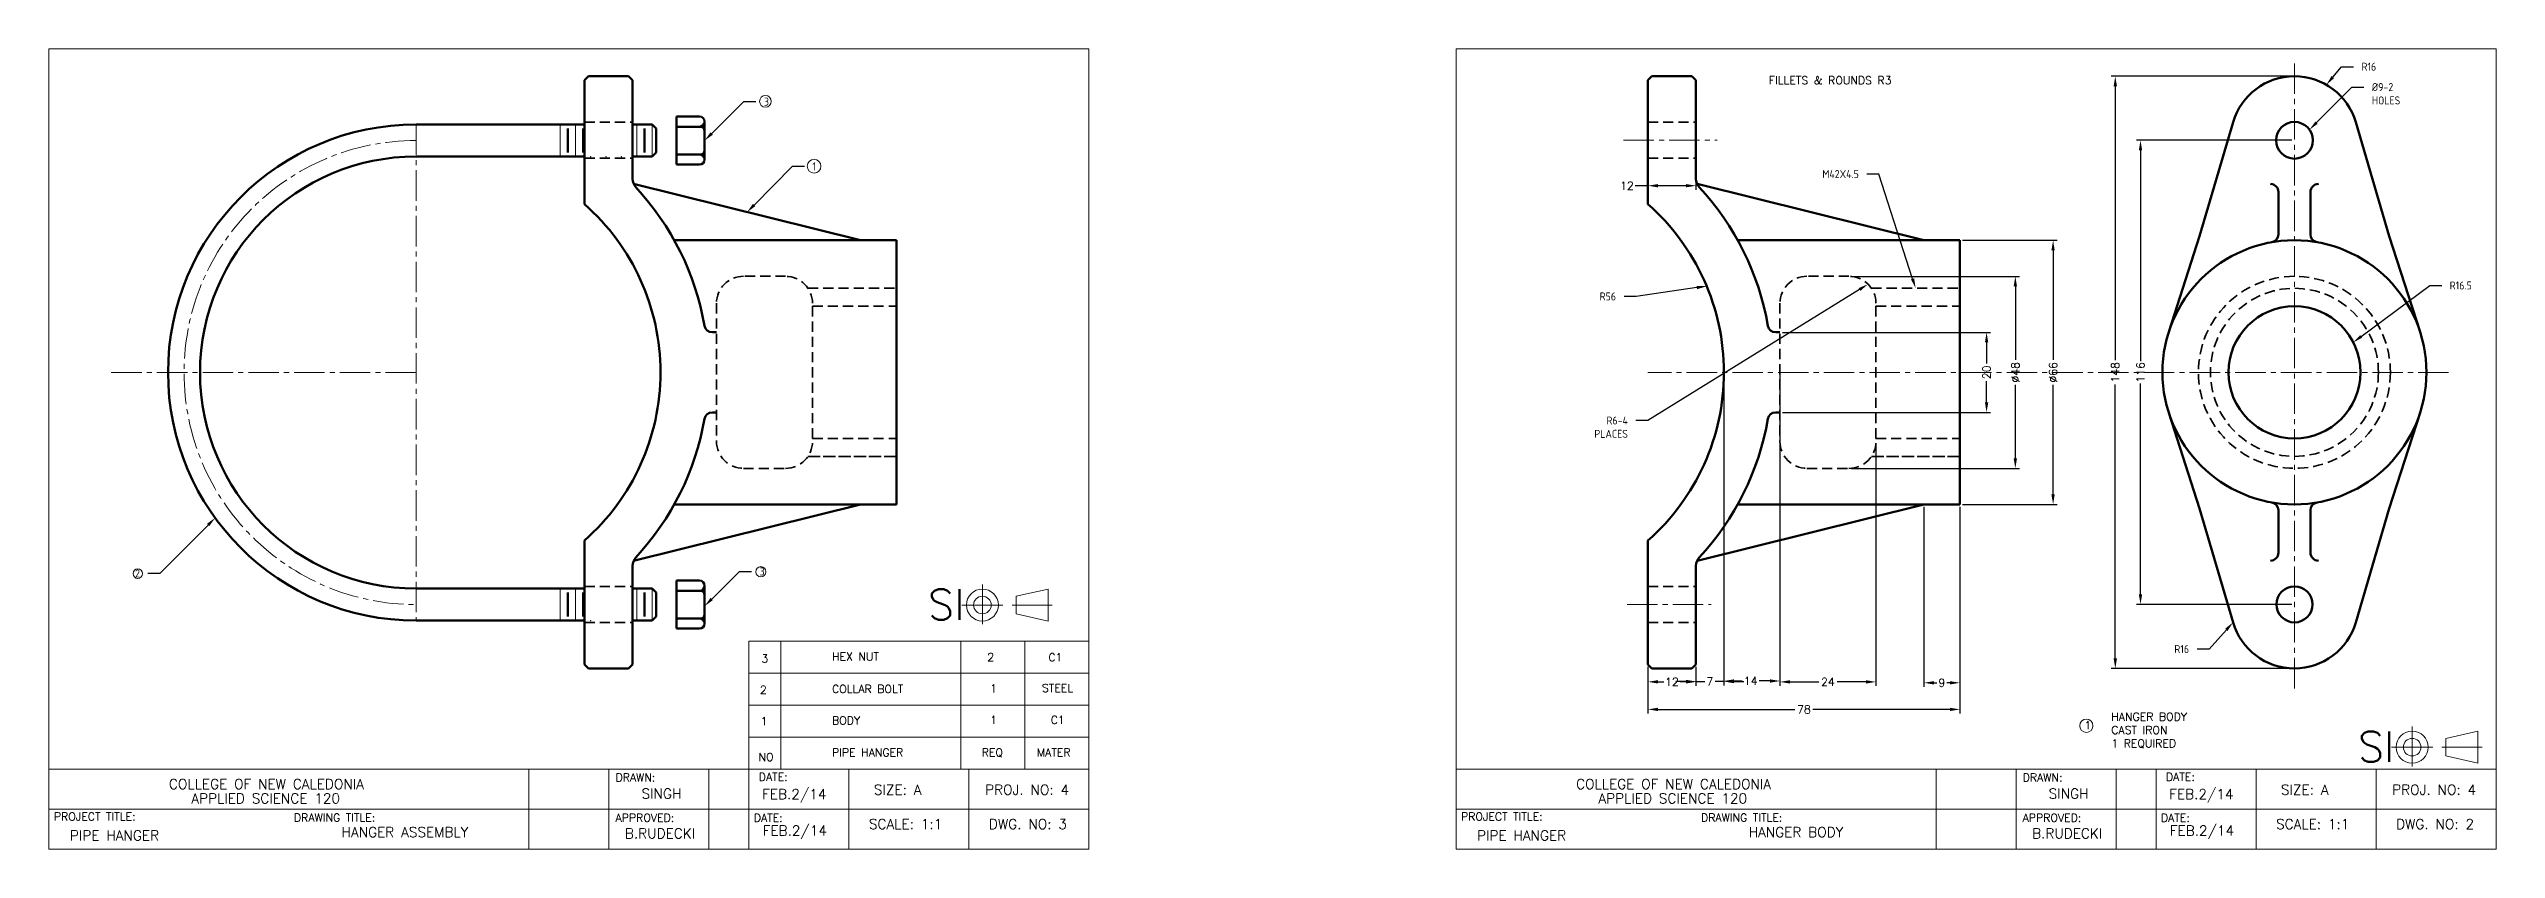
# Model space of a CAD drawing. Extents: x -335 to 630, y 0 to 200.
# Drawn here: x 18 to 630, y 0 to 200 of the extents above; entities that cross this region are included whole.
import ezdxf
from ezdxf import colors
from ezdxf.entities.mleader import LeaderData, LeaderLine
from ezdxf.math import Vec2, Vec3

# ---------------------------------------------------------------- set-up
doc = ezdxf.new("R2010")
doc.units = 0
doc.header["$LTSCALE"] = 0.4
doc.linetypes.add('CENTER2', pattern=[28.575, 19.05, -3.175, 3.175, -3.175])
doc.linetypes.add('HIDDEN', pattern=[9.525, 6.35, -3.175])
doc.layers.get('DEFPOINTS').update_dxf_attribs({"linetype": 'CONTINUOUS'})
for name, color, linetype, lineweight in [('CENTER', 5, 'CENTER2', 20), ('DIMENSIONS', 110, 'CONTINUOUS', 20), ('HIDDEN', 1, 'HIDDEN', 35), ('TEXT', 7, 'CONTINUOUS', 20), ('VISIBLE', 7, 'CONTINUOUS', 60)]:
    doc.layers.add(name, color=color, linetype=linetype, lineweight=lineweight)
doc.styles.get("Standard").update_dxf_attribs({"font": 'ISOCP'})
doc.styles.add('TSTYLE1', font='simplex.shx', dxfattribs={"height": 2})
doc.styles.add('TSTYLE2', font='simplex.shx', dxfattribs={"height": 2.5})
doc.dimstyles.new('DSTYLE1', dxfattribs={"dimtxt": 2, "dimasz": 2.5, "dimexe": 1, "dimexo": 0.625, "dimtad": 0, "dimtoh": 1, "dimdec": 4, "dimzin": 9, "dimdsep": 46, "dimtxsty": 'TSTYLE1', "dimcen": 2.5, "dimadec": 4, "dimazin": 2, "dimtfac": 1, "dimtdec": 4, "dimtmove": 0, "dimatfit": 3, "dimfxl": 1, "dimtolj": 1, "dimtzin": 0, "dimarcsym": 0})

# ---------------------------------------------------------------- blocks, each defined once
blk = doc.blocks.new('*D2')
at = {"layer": 'DEFPOINTS', "color": 0, "transparency": 16777216}
for p in [(417.97, 46.16), (429.97, 46.16), (429.97, 41.8)]:
    blk.add_point(p, dxfattribs=at)
at = {"layer": 'DIMENSIONS', "color": 0, "lineweight": -2, "transparency": 16777216}
for p, q in [((417.97, 45.54), (417.97, 40.8)), ((429.97, 45.54), (429.97, 40.8)), ((420.47, 41.8), (421.91, 41.8)), ((427.47, 41.8), (426.02, 41.8))]:
    blk.add_line(p, q, dxfattribs=at)
at = {"layer": 'DIMENSIONS', "color": 0, "transparency": 16777216}
for points in [[(420.47, 42.22), (420.47, 41.38), (417.97, 41.8)], [(427.47, 42.22), (427.47, 41.38), (429.97, 41.8)]]:
    blk.add_solid(points, dxfattribs=at)
at = {"layer": 'DIMENSIONS', "color": 0, "transparency": 16777216, "insert": (423.97, 41.8), "char_height": 2, "attachment_point": 5, "style": 'TSTYLE1'}
blk.add_mtext('\\A1;12', dxfattribs=at)
blk = doc.blocks.new('*D3')
at = {"layer": 'DEFPOINTS', "color": 0, "transparency": 16777216}
for p in [(436.97, 119.16), (429.97, 46.16), (429.97, 41.88)]:
    blk.add_point(p, dxfattribs=at)
at = {"layer": 'DIMENSIONS', "color": 0, "lineweight": -2, "transparency": 16777216}
for p, q in [((436.97, 118.54), (436.97, 40.88)), ((429.97, 45.54), (429.97, 40.88)), ((427.47, 41.88), (424.97, 41.88)), ((429.97, 41.88), (432.17, 41.88)), ((436.97, 41.88), (434.76, 41.88)), ((439.47, 41.88), (441.97, 41.88))]:
    blk.add_line(p, q, dxfattribs=at)
at = {"layer": 'DIMENSIONS', "color": 0, "transparency": 16777216}
for points in [[(427.47, 42.3), (427.47, 41.46), (429.97, 41.88)], [(439.47, 42.3), (439.47, 41.46), (436.97, 41.88)]]:
    blk.add_solid(points, dxfattribs=at)
at = {"layer": 'DIMENSIONS', "color": 0, "transparency": 16777216, "insert": (433.47, 41.88), "char_height": 2, "attachment_point": 5, "style": 'TSTYLE1'}
blk.add_mtext('\\A1;7', dxfattribs=at)
blk = doc.blocks.new('*D4')
at = {"layer": 'DEFPOINTS', "color": 0, "transparency": 16777216}
for p in [(436.97, 119.16), (450.97, 119.16), (450.97, 42.01)]:
    blk.add_point(p, dxfattribs=at)
at = {"layer": 'DIMENSIONS', "color": 0, "lineweight": -2, "transparency": 16777216}
for p, q in [((436.97, 118.54), (436.97, 41.01)), ((450.97, 118.54), (450.97, 41.01)), ((439.47, 42.01), (441.56, 42.01)), ((448.47, 42.01), (445.76, 42.01))]:
    blk.add_line(p, q, dxfattribs=at)
at = {"layer": 'DIMENSIONS', "color": 0, "transparency": 16777216}
for points in [[(439.47, 42.42), (439.47, 41.59), (436.97, 42.01)], [(448.47, 42.42), (448.47, 41.59), (450.97, 42.01)]]:
    blk.add_solid(points, dxfattribs=at)
at = {"layer": 'DIMENSIONS', "color": 0, "transparency": 16777216, "insert": (443.66, 42.01), "char_height": 2, "attachment_point": 5, "style": 'TSTYLE1'}
blk.add_mtext('\\A1;14', dxfattribs=at)
blk = doc.blocks.new('*D5')
at = {"layer": 'DEFPOINTS', "color": 0, "transparency": 16777216}
for p in [(450.97, 101.9), (474.97, 101.9), (474.97, 41.78)]:
    blk.add_point(p, dxfattribs=at)
at = {"layer": 'DIMENSIONS', "color": 0, "lineweight": -2, "transparency": 16777216}
for p, q in [((450.97, 101.27), (450.97, 40.78)), ((474.97, 101.27), (474.97, 40.78)), ((453.47, 41.78), (460.67, 41.78)), ((472.47, 41.78), (465.26, 41.78))]:
    blk.add_line(p, q, dxfattribs=at)
at = {"layer": 'DIMENSIONS', "color": 0, "transparency": 16777216}
for points in [[(453.47, 42.2), (453.47, 41.37), (450.97, 41.78)], [(472.47, 42.2), (472.47, 41.37), (474.97, 41.78)]]:
    blk.add_solid(points, dxfattribs=at)
at = {"layer": 'DIMENSIONS', "color": 0, "transparency": 16777216, "insert": (462.97, 41.78), "char_height": 2, "attachment_point": 5, "style": 'TSTYLE1'}
blk.add_mtext('\\A1;24', dxfattribs=at)
blk = doc.blocks.new('*D6')
at = {"layer": 'DEFPOINTS', "color": 0, "transparency": 16777216}
for p in [(486.97, 86.16), (495.97, 86.16), (495.97, 41.56)]:
    blk.add_point(p, dxfattribs=at)
at = {"layer": 'DIMENSIONS', "color": 0, "lineweight": -2, "transparency": 16777216}
for p, q in [((486.97, 85.54), (486.97, 40.56)), ((495.97, 85.54), (495.97, 40.56)), ((489.47, 41.56), (490.22, 41.56)), ((493.47, 41.56), (492.71, 41.56))]:
    blk.add_line(p, q, dxfattribs=at)
at = {"layer": 'DIMENSIONS', "color": 0, "transparency": 16777216}
for points in [[(489.47, 41.97), (489.47, 41.14), (486.97, 41.56)], [(493.47, 41.97), (493.47, 41.14), (495.97, 41.56)]]:
    blk.add_solid(points, dxfattribs=at)
at = {"layer": 'DIMENSIONS', "color": 0, "transparency": 16777216, "insert": (491.47, 41.56), "char_height": 2, "attachment_point": 5, "style": 'TSTYLE1'}
blk.add_mtext('\\A1;9', dxfattribs=at)
blk = doc.blocks.new('*D7')
at = {"layer": 'DEFPOINTS', "color": 0, "transparency": 16777216}
for p in [(450.97, 129.16), (450.97, 109.16), (502.63, 109.16)]:
    blk.add_point(p, dxfattribs=at)
at = {"layer": 'DIMENSIONS', "color": 0, "lineweight": -2, "transparency": 16777216}
for p, q in [((451.59, 129.16), (503.63, 129.16)), ((502.63, 126.66), (502.63, 121.41)), ((502.63, 111.66), (502.63, 116.92)), ((451.59, 109.16), (503.63, 109.16))]:
    blk.add_line(p, q, dxfattribs=at)
at = {"layer": 'DIMENSIONS', "color": 0, "transparency": 16777216}
for points in [[(502.22, 126.66), (503.05, 126.66), (502.63, 129.16)], [(502.22, 111.66), (503.05, 111.66), (502.63, 109.16)]]:
    blk.add_solid(points, dxfattribs=at)
at = {"layer": 'DIMENSIONS', "color": 0, "transparency": 16777216, "insert": (502.63, 119.16), "char_height": 2, "attachment_point": 5, "rotation": 90, "style": 'TSTYLE1'}
blk.add_mtext('\\A1;20', dxfattribs=at)
blk = doc.blocks.new('*D8')
at = {"layer": 'DEFPOINTS', "color": 0, "transparency": 16777216}
for p in [(468.23, 143.16), (468.23, 95.16), (509.82, 95.16)]:
    blk.add_point(p, dxfattribs=at)
at = {"layer": 'DIMENSIONS', "color": 0, "lineweight": -2, "transparency": 16777216}
for p, q in [((468.86, 143.16), (510.82, 143.16)), ((509.82, 140.66), (509.82, 122.31)), ((509.82, 97.66), (509.82, 116.02)), ((468.86, 95.16), (510.82, 95.16))]:
    blk.add_line(p, q, dxfattribs=at)
at = {"layer": 'DIMENSIONS', "color": 0, "transparency": 16777216}
for points in [[(509.41, 140.66), (510.24, 140.66), (509.82, 143.16)], [(509.41, 97.66), (510.24, 97.66), (509.82, 95.16)]]:
    blk.add_solid(points, dxfattribs=at)
at = {"layer": 'DIMENSIONS', "color": 0, "transparency": 16777216, "insert": (509.82, 119.16), "char_height": 2, "attachment_point": 5, "rotation": 90, "style": 'TSTYLE1'}
blk.add_mtext('\\A1;%%C48', dxfattribs=at)
blk = doc.blocks.new('*D9')
at = {"layer": 'DEFPOINTS', "color": 0, "transparency": 16777216}
for p in [(495.97, 152.16), (495.97, 86.16), (519.26, 86.16)]:
    blk.add_point(p, dxfattribs=at)
at = {"layer": 'DIMENSIONS', "color": 0, "lineweight": -2, "transparency": 16777216}
for p, q in [((496.59, 152.16), (520.26, 152.16)), ((519.26, 149.66), (519.26, 122.27)), ((519.26, 88.66), (519.26, 116.06)), ((496.59, 86.16), (520.26, 86.16))]:
    blk.add_line(p, q, dxfattribs=at)
at = {"layer": 'DIMENSIONS', "color": 0, "transparency": 16777216}
for points in [[(518.84, 149.66), (519.67, 149.66), (519.26, 152.16)], [(518.84, 88.66), (519.67, 88.66), (519.26, 86.16)]]:
    blk.add_solid(points, dxfattribs=at)
at = {"layer": 'DIMENSIONS', "color": 0, "transparency": 16777216, "insert": (519.26, 119.16), "char_height": 2, "attachment_point": 5, "rotation": 90, "style": 'TSTYLE1'}
blk.add_mtext('\\A1;%%C66', dxfattribs=at)
blk = doc.blocks.new('*D10')
at = {"layer": 'DEFPOINTS', "color": 0, "transparency": 16777216}
for p in [(579.6, 193.16), (534.81, 45.16), (579.6, 45.16)]:
    blk.add_point(p, dxfattribs=at)
at = {"layer": 'DIMENSIONS', "color": 0, "lineweight": -2, "transparency": 16777216}
for p, q in [((578.97, 193.16), (533.81, 193.16)), ((534.81, 190.66), (534.81, 122.17)), ((534.81, 47.66), (534.81, 116.16)), ((578.97, 45.16), (533.81, 45.16))]:
    blk.add_line(p, q, dxfattribs=at)
at = {"layer": 'DIMENSIONS', "color": 0, "transparency": 16777216}
for points in [[(534.39, 190.66), (535.23, 190.66), (534.81, 193.16)], [(534.39, 47.66), (535.23, 47.66), (534.81, 45.16)]]:
    blk.add_solid(points, dxfattribs=at)
at = {"layer": 'DIMENSIONS', "color": 0, "transparency": 16777216, "insert": (534.81, 119.16), "char_height": 2, "attachment_point": 5, "rotation": 90, "style": 'TSTYLE1'}
blk.add_mtext('\\A1;148', dxfattribs=at)
blk = doc.blocks.new('*D11')
at = {"layer": 'DEFPOINTS', "color": 0, "transparency": 16777216}
for p in [(541.11, 177.16), (579.6, 177.16), (579.6, 61.16)]:
    blk.add_point(p, dxfattribs=at)
at = {"layer": 'DIMENSIONS', "color": 0, "lineweight": -2, "transparency": 16777216}
for p, q in [((578.97, 177.16), (540.11, 177.16)), ((541.11, 174.66), (541.11, 121.93)), ((541.11, 63.66), (541.11, 116.4)), ((578.97, 61.16), (540.11, 61.16))]:
    blk.add_line(p, q, dxfattribs=at)
at = {"layer": 'DIMENSIONS', "color": 0, "transparency": 16777216}
for points in [[(540.69, 174.66), (541.53, 174.66), (541.11, 177.16)], [(540.69, 63.66), (541.53, 63.66), (541.11, 61.16)]]:
    blk.add_solid(points, dxfattribs=at)
at = {"layer": 'DIMENSIONS', "color": 0, "transparency": 16777216, "insert": (541.11, 119.16), "char_height": 2, "attachment_point": 5, "rotation": 90, "style": 'TSTYLE1'}
blk.add_mtext('\\A1;116', dxfattribs=at)
blk = doc.blocks.new('*D12')
at = {"layer": 'DEFPOINTS', "color": 0, "transparency": 16777216}
for p in [(417.97, 169.18), (429.97, 169.18), (429.97, 165.81)]:
    blk.add_point(p, dxfattribs=at)
at = {"layer": 'DIMENSIONS', "color": 0, "lineweight": -2, "transparency": 16777216}
for p, q in [((417.97, 165.81), (414.77, 165.81)), ((417.97, 168.56), (417.97, 164.81)), ((427.47, 165.81), (420.47, 165.81)), ((429.97, 168.56), (429.97, 164.81))]:
    blk.add_line(p, q, dxfattribs=at)
at = {"layer": 'DIMENSIONS', "color": 0, "transparency": 16777216}
for points in [[(420.47, 166.23), (420.47, 165.4), (417.97, 165.81)], [(427.47, 166.23), (427.47, 165.4), (429.97, 165.81)]]:
    blk.add_solid(points, dxfattribs=at)
at = {"layer": 'DIMENSIONS', "color": 0, "transparency": 16777216, "insert": (412.72, 165.81), "char_height": 2, "attachment_point": 5, "style": 'TSTYLE1'}
blk.add_mtext('\\A1;12', dxfattribs=at)
blk = doc.blocks.new('*D18')
at = {"layer": 'DEFPOINTS', "color": 0, "transparency": 16777216}
for p in [(495.97, 86.16), (417.97, 45.54), (495.97, 34.91)]:
    blk.add_point(p, dxfattribs=at)
at = {"layer": 'DIMENSIONS', "color": 0, "lineweight": -2, "transparency": 16777216}
for p, q in [((495.97, 85.54), (495.97, 33.91)), ((417.97, 44.91), (417.97, 33.91)), ((420.47, 34.91), (454.72, 34.91)), ((493.47, 34.91), (459.21, 34.91))]:
    blk.add_line(p, q, dxfattribs=at)
at = {"layer": 'DIMENSIONS', "color": 0, "transparency": 16777216}
for points in [[(420.47, 35.32), (420.47, 34.49), (417.97, 34.91)], [(493.47, 35.32), (493.47, 34.49), (495.97, 34.91)]]:
    blk.add_solid(points, dxfattribs=at)
at = {"layer": 'DIMENSIONS', "color": 0, "transparency": 16777216, "insert": (456.97, 34.91), "char_height": 2, "attachment_point": 5, "style": 'TSTYLE1'}
blk.add_mtext('\\A1;78', dxfattribs=at)

msp = doc.modelspace()

# ---------------------------------------------------------------- linework, layer by layer
at = {"layer": 'CENTER'}
for p, q in [((579.5955, 196.38097), (579.5955, 40)), ((110.00145, 181.11238), (110.00145, 57.11238)), ((411.84802, 177.16408), (435.26089, 177.16408)), ((110.00145, 119.11238), (33.36233, 119.11238)), ((618.14389, 119.16408), (417.96539, 119.16408)), ((412.76009, 61.16408), (433.79319, 61.11247))]:
    msp.add_line(p, q, dxfattribs=at)
msp.add_arc((110.00145, 119.11238), 58, 90, 270, dxfattribs=at)
at = {"layer": 'DIMENSIONS'}
for centre, radius in [((197.34457, 186.89697), 1.4659), ((209.49789, 170.67151), 1.72772), ((40.4417, 68.84703), 1.19107), ((196.19968, 69.32285), 1.27273)]:
    msp.add_circle(centre, radius, dxfattribs=at)
at = {"layer": 'HIDDEN'}
for p, q in [((152.1162, 181.66408), (164.1162, 181.66408)), ((417.96539, 181.66408), (429.96539, 181.66408)), ((152.1162, 172.66408), (164.1162, 172.66408)), ((417.96539, 172.66408), (429.96539, 172.66408)), ((202.38219, 143.16408), (191.85021, 143.16408)), ((468.23138, 143.16408), (457.69939, 143.16408)), ((185.1162, 136.43007), (185.1162, 101.89808)), ((207.98612, 140.16408), (230.1162, 140.16408)), ((209.1162, 135.66408), (209.1162, 101.89808)), ((209.1162, 135.66408), (230.1162, 135.66408)), ((450.96539, 136.43007), (450.96539, 101.89808)), ((473.83531, 140.16408), (495.96539, 140.16408)), ((474.96539, 135.66408), (474.96539, 101.89808)), ((474.96539, 135.66408), (495.96539, 135.66408)), ((207.98612, 98.16408), (230.1162, 98.16408)), ((209.1162, 102.66408), (230.1162, 102.66408)), ((230.1162, 98.16408), (209.1162, 98.16408)), ((473.83531, 98.16408), (495.96539, 98.16408)), ((474.96539, 102.66408), (495.96539, 102.66408)), ((495.96539, 98.16408), (474.96539, 98.16408)), ((191.85021, 95.16408), (202.38219, 95.16408)), ((457.69939, 95.16408), (468.23138, 95.16408)), ((152.1162, 65.66408), (164.1162, 65.66408)), ((417.96539, 65.66408), (429.96539, 65.66408)), ((152.1162, 56.66408), (164.1162, 56.66408)), ((417.96539, 56.66408), (429.96539, 56.66408))]:
    msp.add_line(p, q, dxfattribs=at)
for radius in [24, 21]:
    msp.add_circle((579.5955, 119.16408), radius, dxfattribs=at)
for centre, start, end in [((191.85021, 136.43007), 90, 180), ((202.38219, 136.43007), 0, 90), ((457.69939, 136.43007), 90, 180), ((468.23138, 136.43007), 0, 90), ((191.85021, 101.89808), 180, 270), ((202.38219, 101.89808), 270, 0), ((457.69939, 101.89808), 180, 270), ((468.23138, 101.89808), 270, 0)]:
    msp.add_arc(centre, 6.73401, start, end, dxfattribs=at)
at = {"layer": 'TEXT'}
for p, q in [((18.2257, 200), (278.2257, 200)), ((18.2257, 0), (18.2257, 200)), ((278.2257, 0), (278.2257, 200)), ((370, 200), (630, 200)), ((370, 0), (370, 200)), ((630, 0), (630, 200)), ((146.00145, 181.11238), (146.00145, 173.11238)), ((149.83478, 173.11238), (149.83478, 181.11238)), ((165.16811, 173.11238), (165.16811, 181.11238)), ((169.00145, 173.11238), (169.00145, 181.11238)), ((146.00145, 65.11238), (146.00145, 57.11238)), ((149.83478, 57.11238), (149.83478, 65.11238)), ((165.16811, 57.11238), (165.16811, 65.11238)), ((169.00145, 65.11238), (169.00145, 57.11238)), ((251.58438, 66.13007), (251.58438, 56.18007)), ((259.99648, 63.19589), (267.99648, 64.99589)), ((259.99648, 60.99589), (259.99648, 63.19589)), ((267.99648, 60.99589), (267.99648, 64.99589)), ((246.44723, 60.99589), (256.72154, 60.99589)), ((259.99648, 60.99589), (259.03326, 60.99589)), ((259.99648, 60.99589), (259.99648, 58.79589)), ((259.99648, 60.99589), (267.99648, 60.99589)), ((259.99648, 58.79589), (267.99648, 56.99589)), ((267.99648, 60.99589), (267.99648, 56.99589)), ((267.99648, 60.99589), (269.05071, 60.99589)), ((193.2257, 44), (193.2257, 52)), ((193.2257, 52), (278.2257, 52)), ((193.2257, 52), (201.2257, 52)), ((201.2257, 52), (201.2257, 20)), ((262.2257, 52), (246.2257, 52)), ((246.2257, 52), (246.2257, 20)), ((278.2257, 52), (262.2257, 52)), ((262.2257, 52), (262.2257, 20)), ((193.2257, 36), (193.2257, 44)), ((193.2257, 44), (278.2257, 44)), ((193.2257, 28), (193.2257, 36)), ((193.2257, 36), (278.2257, 36)), ((609.02267, 30.60587), (609.02267, 20.65587)), ((193.2257, 20), (193.2257, 28)), ((193.2257, 28), (278.2257, 28)), ((603.88551, 25.47168), (614.15982, 25.47168)), ((617.43476, 25.47168), (616.47154, 25.47168)), ((617.43476, 27.67168), (625.43476, 29.47168)), ((617.43476, 25.47168), (617.43476, 27.67168)), ((617.43476, 25.47168), (617.43476, 23.27168)), ((617.43476, 25.47168), (625.43476, 25.47168)), ((625.43476, 25.47168), (625.43476, 29.47168)), ((625.43476, 25.47168), (625.43476, 21.47168)), ((625.43476, 25.47168), (626.489, 25.47168)), ((138.2257, 20), (18.2257, 20)), ((138.2257, 20), (158.2257, 20)), ((138.2257, 0), (138.2257, 20)), ((158.2257, 20), (158.2257, 0)), ((158.2257, 20), (278.2257, 20)), ((183.2257, 0), (183.2257, 20)), ((193.2257, 20), (193.2257, 0)), ((218.2257, 20), (218.2257, 0)), ((248.2257, 20), (248.2257, 0)), ((490, 20), (370, 20)), ((490, 20), (510, 20)), ((490, 0), (490, 20)), ((510, 20), (510, 0)), ((510, 20), (630, 20)), ((535, 0), (535, 20)), ((545, 20), (545, 0)), ((570, 20), (570, 0)), ((600, 20), (600, 0)), ((617.43476, 23.27168), (625.43476, 21.47168)), ((138.2257, 10), (18.2257, 10)), ((138.2257, 10), (158.2257, 10)), ((278.2257, 10), (158.2257, 10)), ((490, 10), (370, 10)), ((490, 10), (510, 10)), ((630, 10), (510, 10)), ((278.2257, 0), (18.2257, 0)), ((138.2257, 0), (18.2257, 0)), ((630, 0), (370, 0)), ((490, 0), (370, 0))]:
    msp.add_line(p, q, dxfattribs=at)
for centre, radius in [((251.58438, 60.99589), 4), ((251.58438, 60.99589), 2.2), ((527.56995, 30.82729), 1.65351), ((609.02267, 25.47168), 4), ((609.02267, 25.47168), 2.2)]:
    msp.add_circle(centre, radius, dxfattribs=at)
for p in [(149.83478, 173.11238), (153.66811, 173.11238), (157.50145, 173.11238), (161.33478, 173.11238), (165.16811, 173.11238), (149.83478, 57.11238), (153.66811, 57.11238), (165.16811, 57.11238)]:
    msp.add_point(p, dxfattribs=at)
at = {"layer": 'VISIBLE'}
for p, q in [((153.1162, 193.16408), (152.1162, 192.16408)), ((152.1162, 192.16408), (152.1162, 177.16408)), ((152.1162, 192.16408), (152.1162, 177.16408)), ((152.1162, 192.16408), (152.1162, 177.16408)), ((152.1162, 192.16408), (152.1162, 177.16408)), ((153.1162, 193.16408), (163.1162, 193.16408)), ((153.1162, 193.16408), (163.1162, 193.16408)), ((163.1162, 193.16408), (164.1162, 192.16408)), ((164.1162, 192.16408), (164.1162, 172.66408)), ((164.1162, 192.16408), (164.1162, 177.16408)), ((418.96539, 193.16408), (417.96539, 192.16408)), ((417.96539, 192.16408), (417.96539, 177.16408)), ((417.96539, 192.16408), (417.96539, 177.16408)), ((417.96539, 192.16408), (417.96539, 177.16408)), ((417.96539, 192.16408), (417.96539, 177.16408)), ((418.96539, 193.16408), (428.96539, 193.16408)), ((418.96539, 193.16408), (428.96539, 193.16408)), ((428.96539, 193.16408), (429.96539, 192.16408)), ((429.96539, 192.16408), (429.96539, 172.66408)), ((429.96539, 192.16408), (429.96539, 177.16408)), ((146.00145, 181.11238), (110.00145, 181.11238)), ((152.1162, 181.11238), (146.00145, 181.11238)), ((147.97221, 180.11238), (147.97221, 174.11238)), ((151.75145, 180.11238), (151.75145, 174.11238)), ((152.1162, 177.16408), (152.1162, 181.66408)), ((169.00145, 181.11238), (164.1162, 181.11238)), ((167.08478, 180.11238), (167.08478, 174.11238)), ((169.00145, 181.11238), (170.00145, 180.11238)), ((170.00145, 174.11238), (170.00145, 180.11238)), ((175.13759, 183.11238), (180.14029, 183.10562)), ((175.13759, 183.11238), (175.13759, 171.11238)), ((182.14389, 180.56701), (175.13759, 180.56701)), ((180.14029, 183.10562), (180.86828, 183.10562)), ((182.13758, 172.36904), (182.13758, 181.83631)), ((182.13758, 181.10562), (182.13758, 173.10292)), ((182.13758, 181.10562), (182.13758, 172.36904)), ((417.96539, 177.16408), (417.96539, 181.66408)), ((555.88894, 153.21916), (564.24364, 181.67191)), ((603.30206, 153.21916), (594.94735, 181.67191)), ((146.00145, 173.11238), (110.00145, 173.11238)), ((146.00145, 173.11238), (152.1162, 173.11238)), ((152.1162, 177.16408), (152.1162, 172.66408)), ((152.1162, 161.19978), (152.1162, 177.16408)), ((164.1162, 177.16408), (164.1162, 167.50661)), ((164.1162, 173.11238), (169.00145, 173.11238)), ((170.00145, 174.11238), (169.00145, 173.11238)), ((182.13758, 173.63517), (175.13759, 173.63517)), ((417.96539, 177.16408), (417.96539, 172.66408)), ((417.96539, 161.19978), (417.96539, 177.16408)), ((429.96539, 177.16408), (429.96539, 167.50661)), ((221.1162, 152.16408), (164.39504, 166.24356)), ((180.13758, 171.10292), (175.13758, 171.10292)), ((180.13758, 171.10292), (180.87146, 171.10292)), ((486.96539, 152.16408), (430.24422, 166.24356)), ((575.5955, 164.24356), (575.5955, 153.64596)), ((583.5955, 164.24356), (583.5955, 153.64596)), ((555.88894, 153.21916), (548.18237, 129.27425)), ((603.30206, 153.21916), (611.00862, 129.27425)), ((230.1162, 152.16408), (174.57206, 152.16408)), ((230.1162, 152.16408), (221.1162, 152.16408)), ((230.1162, 152.16408), (221.1162, 152.16408)), ((230.1162, 86.16408), (230.1162, 152.16408)), ((495.96539, 152.16408), (440.42125, 152.16408)), ((495.96539, 152.16408), (486.96539, 152.16408)), ((495.96539, 152.16408), (486.96539, 152.16408)), ((495.96539, 86.16408), (495.96539, 152.16408)), ((184.07996, 129.16408), (185.1162, 129.16408)), ((449.92914, 129.16408), (450.96539, 129.16408)), ((184.07996, 109.16408), (185.1162, 109.16408)), ((449.92914, 109.16408), (450.96539, 109.16408)), ((555.88894, 85.10899), (548.18237, 109.05391)), ((603.30206, 85.10899), (611.00862, 109.05391)), ((221.1162, 86.16408), (164.39504, 72.08459)), ((230.1162, 86.16408), (174.57206, 86.16408)), ((230.1162, 86.16408), (221.1162, 86.16408)), ((230.1162, 86.16408), (221.1162, 86.16408)), ((486.96539, 86.16408), (430.24422, 72.08459)), ((495.96539, 86.16408), (440.42125, 86.16408)), ((495.96539, 86.16408), (486.96539, 86.16408)), ((495.96539, 86.16408), (486.96539, 86.16408)), ((555.88894, 85.10899), (564.24364, 56.65624)), ((575.5955, 74.08459), (575.5955, 84.6822)), ((583.5955, 74.08459), (583.5955, 84.6822)), ((603.30206, 85.10899), (594.94735, 56.65624)), ((152.1162, 77.12838), (152.1162, 61.16408)), ((417.96539, 77.12838), (417.96539, 61.16408)), ((164.1162, 70.82155), (164.1162, 61.16408)), ((429.96539, 70.82155), (429.96539, 61.16408)), ((146.00145, 65.11238), (110.00145, 65.11238)), ((152.1162, 65.11238), (146.00145, 65.11238)), ((147.97221, 64.11238), (147.97221, 58.11238)), ((151.75145, 64.11238), (151.75145, 58.11238)), ((169.00145, 65.11238), (164.1162, 65.11238)), ((167.08478, 64.11238), (167.08478, 58.11238)), ((169.00145, 65.11238), (170.00145, 64.11238)), ((170.00145, 58.11238), (170.00145, 64.11238)), ((175.13759, 67.11238), (180.14029, 67.10562)), ((175.13759, 67.11238), (175.13759, 55.11238)), ((182.14389, 64.56701), (175.13759, 64.56701)), ((180.14029, 67.10562), (180.86828, 67.10562)), ((182.13758, 56.36904), (182.13758, 65.83631)), ((182.13758, 65.10562), (182.13758, 57.10292)), ((182.13758, 65.10562), (182.13758, 56.36904)), ((146.00145, 57.11238), (110.00145, 57.11238)), ((146.00145, 57.11238), (152.1162, 57.11238)), ((152.1162, 47.16408), (152.1162, 61.16408)), ((164.1162, 47.16408), (164.1162, 61.16408)), ((164.1162, 57.11238), (169.00145, 57.11238)), ((170.00145, 58.11238), (169.00145, 57.11238)), ((180.13758, 55.10292), (175.13758, 55.10292)), ((182.13758, 57.63517), (175.13759, 57.63517)), ((180.13758, 55.10292), (180.87146, 55.10292)), ((417.96539, 47.16408), (417.96539, 61.16408)), ((429.96539, 61.16408), (429.96539, 46.16408)), ((152.1162, 54.16408), (152.1162, 46.16408)), ((164.1162, 54.16408), (164.1162, 46.16408)), ((153.1162, 45.16408), (152.1162, 46.16408)), ((153.1162, 45.16408), (154.1162, 45.16408)), ((154.1162, 45.16408), (162.1162, 45.16408)), ((158.1162, 45.16408), (163.1162, 45.16408)), ((163.1162, 45.16408), (164.1162, 46.16408)), ((417.96539, 46.16408), (417.96539, 47.16408)), ((417.96539, 46.16408), (418.96539, 45.16408)), ((418.96539, 45.16408), (428.96539, 45.16408)), ((419.96539, 45.16408), (427.96539, 45.16408)), ((429.96539, 46.16408), (428.96539, 45.16408))]:
    msp.add_line(p, q, dxfattribs=at)
for centre, radius in [((579.5955, 177.16408), 4.6), ((579.5955, 119.16408), 33), ((579.5955, 119.16408), 16.5), ((579.5955, 61.16408), 4.5)]:
    msp.add_circle(centre, radius, dxfattribs=at)
for centre, radius, start, end in [((579.5955, 177.16408), 16, 16.36405814, 163.63594186), ((110.00145, 119.11238), 62, 90, 270), ((180.86828, 181.83631), 1.2693, 270, 90), ((181.13758, 179.56701), 1, 0, 90), ((110.00145, 119.11238), 54, 90, 270), ((180.87146, 172.36904), 1.26612, 270, 90), ((181.13758, 174.63517), 1, 270, 0), ((167.1162, 167.50661), 3, 180, 222.91250041), ((115.1162, 119.16408), 68, 9.87088961, 42.91250041), ((432.96539, 167.50661), 3, 180, 222.91250041), ((380.96539, 119.16408), 68, 9.87088961, 42.91250041), ((573.5955, 164.24356), 2, 0, 90), ((585.5955, 164.24356), 2, 90, 180), ((115.1162, 119.16408), 56, 311.35437105, 48.64562895), ((380.96539, 119.16408), 56, 311.35437105, 48.64562895), ((573.5955, 153.64596), 2, 279.87088961, 0), ((585.5955, 153.64596), 2, 180, 260.12911039), ((184.07996, 131.16408), 2, 189.87088961, 270), ((449.92914, 131.16408), 2, 189.87088961, 270), ((115.1162, 119.16408), 68, 317.08749959, 350.12911039), ((184.07996, 107.16408), 2, 90, 170.12911039), ((380.96539, 119.16408), 68, 317.08749959, 350.12911039), ((449.92914, 107.16408), 2, 90, 170.12911039), ((573.5955, 84.6822), 2, 360, 80.12911039), ((585.5955, 84.6822), 2, 99.87088961, 180), ((573.5955, 74.08459), 2, 270, 0), ((585.5955, 74.08459), 2, 180, 270), ((167.1162, 70.82155), 3, 137.08749959, 180), ((432.96539, 70.82155), 3, 137.08749959, 180), ((180.86828, 65.83631), 1.2693, 270, 90), ((181.13758, 63.56701), 1, 0, 90), ((180.87146, 56.36904), 1.26612, 270, 90), ((181.13758, 58.63517), 1, 270, 0), ((579.5955, 61.16408), 16, 196.36405814, 343.63594186)]:
    msp.add_arc(centre, radius, start, end, dxfattribs=at)

# ---------------------------------------------------------------- texts
at = {"layer": 'TEXT'}
for s, height, style, p in [('DRAWN:', 2, 'TSTYLE1', (159.87307, 16.90034)), ('DATE:', 2, 'TSTYLE1', (195.69205, 17.03856)), ('DRAWN:', 2, 'TSTYLE1', (511.64737, 16.90034)), ('DATE:', 2, 'TSTYLE1', (547.46635, 17.03856)), ('COLLEGE OF NEW CALEDONIA', 2.5, 'TSTYLE2', (48.2257, 15)), ('   APPLIED SCIENCE 120', 2.5, 'TSTYLE2', (48.2257, 11.41316)), ('SINGH', 2.5, 'TSTYLE2', (166.37304, 12.6156)), ('FEB.2/14', 2.5, 'TSTYLE2', (196.52184, 12.47738)), ('SIZE: A', 2.5, 'TSTYLE2', (224.45788, 13.58312)), ('PROJ. NO: 4', 2.5, 'TSTYLE2', (252.25563, 13.58312)), ('COLLEGE OF NEW CALEDONIA', 2.5, 'TSTYLE2', (400, 15)), ('   APPLIED SCIENCE 120', 2.5, 'TSTYLE2', (400, 11.41316)), ('SINGH', 2.5, 'TSTYLE2', (518.14734, 12.6156)), ('FEB.2/14', 2.5, 'TSTYLE2', (548.29614, 12.47738)), ('SIZE: A', 2.5, 'TSTYLE2', (576.23218, 13.58312)), ('PROJ. NO: 4', 2.5, 'TSTYLE2', (604.02993, 13.58312)), ('PROJECT TITLE:', 2, 'TSTYLE1', (19.45818, 7.12842)), ('DRAWING TITLE:', 2, 'TSTYLE1', (79.47918, 6.85199)), ('APPROVED:', 2, 'TSTYLE1', (159.87307, 6.81048)), ('DATE:', 2, 'TSTYLE1', (194.44738, 6.81048)), ('FEB.2/14', 2.5, 'TSTYLE2', (196.66013, 3.35504)), ('SCALE: 1:1', 2.5, 'TSTYLE2', (223.2257, 5)), ('DWG. NO: 3', 2.5, 'TSTYLE2', (253.2257, 5)), ('PROJECT TITLE:', 2, 'TSTYLE1', (371.23248, 7.12842)), ('DRAWING TITLE:', 2, 'TSTYLE1', (431.25348, 6.85199)), ('APPROVED:', 2, 'TSTYLE1', (511.64737, 6.81048)), ('DATE:', 2, 'TSTYLE1', (546.22168, 6.81048)), ('FEB.2/14', 2.5, 'TSTYLE2', (548.43443, 3.35504)), ('SCALE: 1:1', 2.5, 'TSTYLE2', (575, 5)), ('DWG. NO: 2', 2.5, 'TSTYLE2', (605, 5)), ('PIPE HANGER', 2.5, 'TSTYLE2', (23.4688, 2.1526)), ('HANGER ASSEMBLY', 2.5, 'TSTYLE2', (91.37274, 2.9819)), ('B.RUDECKI', 2.5, 'TSTYLE2', (162.22412, 2.66396)), ('PIPE HANGER', 2.5, 'TSTYLE2', (375.24309, 2.1526)), ('HANGER BODY', 2.5, 'TSTYLE2', (443.14704, 2.9819)), ('B.RUDECKI', 2.5, 'TSTYLE2', (513.99842, 2.66396))]:
    msp.add_text(s, height=height, dxfattribs=dict(at, style=style)).set_placement(p)
at = {"layer": 'TEXT', "attachment_point": 1, "style": 'TSTYLE1'}
for s, width, insert, char_height in [('FILLETS & ROUNDS R3', 50.0933861, (448.18559, 193.16408), 2), ('SI\\P', 8.8341058, (238.00446, 64.94071), 7.611421), ('2', 8, (252.79811, 48.96638), 2), ('3', 8, (196.36334, 48.61897), 2), ('C1', 8, (268.06951, 48.9328), 2), ('2', 8, (195.96036, 40.77735), 2), ('1', 8, (253.51224, 41.15343), 2), ('STEEL', 8, (266.47706, 41.25709), 2), ('1', 8, (196.1559, 32.9644), 2), ('1', 8, (253.51224, 33.27538), 2), ('C1', 8, (268.65515, 33.27538), 2), ('1', 5.0667339, (527.11857, 31.93145), 2), ('HANGER BODY\\PCAST IRON\\P1 REQUIRED', 35.8222615, (533.80962, 34.08944), 2), ('SI\\P', 8.8341058, (595.44275, 29.41651), 7.611421), ('NO', 8, (195.63731, 24), 2)]:
    msp.add_mtext_dynamic_manual_height_columns(s, width=width, gutter_width=10, heights=[0], dxfattribs=dict(at, insert=insert, char_height=char_height))
at = {"layer": 'TEXT', "char_height": 2, "attachment_point": 1, "style": 'TSTYLE1'}
for s, insert in [('HEX NUT', (213.98308, 49.09756)), ('COLLAR BOLT', (213.98308, 41.01219)), ('BODY', (213.98308, 33.13414)), ('PIPE HANGER', (213.98308, 25.15243)), ('REQ', (251.42546, 25.15243)), ('MATER', (265.22002, 25.15243))]:
    msp.add_mtext(s, dxfattribs=dict(at, insert=insert))

# ---------------------------------------------------------------- dimensions: what is measured, and where the dimension line sits
at = {"layer": 'DIMENSIONS'}
for base, p1, p2, picture, middle in [((534.80962, 45.16408), (579.5955, 193.16408), (579.5955, 45.16408), '*D10', (534.80962, 119.16408)), ((541.11107, 177.16408), (579.5955, 61.16408), (579.5955, 177.16408), '*D11', (541.11107, 119.16408)), ((502.63444, 109.16408), (450.96539, 129.16408), (450.96539, 109.16408), '*D7', (502.63444, 119.16408))]:
    dim = msp.add_linear_dim(base=base, p1=p1, p2=p2, angle=90, dimstyle='DSTYLE1', dxfattribs=at)
    dim.commit()
    dim.dimension.update_dxf_attribs({"geometry": picture, "text_midpoint": middle})
dim = msp.add_linear_dim(base=(429.96539, 165.81454), p1=(417.96539, 169.18193), p2=(429.96539, 169.18193), angle=0, dimstyle='DSTYLE1', dxfattribs=at)
dim.commit()
dim.dimension.update_dxf_attribs({"geometry": '*D12', "text_midpoint": (412.71821, 165.81454), "dimtype": 161})
for base, p1, p2, picture, middle in [((519.25564, 86.16408), (495.96539, 152.16408), (495.96539, 86.16408), '*D9', (519.25564, 119.16408)), ((509.82199, 95.16408), (468.23138, 143.16408), (468.23138, 95.16408), '*D8', (509.82199, 119.16408))]:
    dim = msp.add_linear_dim(base=base, p1=p1, p2=p2, angle=90, text='%%C<>', dimstyle='DSTYLE1', dxfattribs=at)
    dim.commit()
    dim.dimension.update_dxf_attribs({"geometry": picture, "text_midpoint": middle})
for base, p2, picture, middle in [((429.96539, 41.88154), (429.96539, 46.16408), '*D3', (433.46539, 41.88154)), ((450.96539, 42.00606), (450.96539, 119.16408), '*D4', (443.66221, 42.00606))]:
    dim = msp.add_linear_dim(base=base, p1=(436.96539, 119.16408), p2=p2, dimstyle='DSTYLE1', dxfattribs=at)
    dim.commit()
    dim.dimension.update_dxf_attribs({"geometry": picture, "text_midpoint": middle, "dimtype": 160})
for base, p1, p2, picture, middle in [((474.96539, 41.78204), (450.96539, 101.89808), (474.96539, 101.89808), '*D5', (462.96539, 41.78204)), ((495.96539, 34.90616), (417.96539, 45.53908), (495.96539, 86.16408), '*D18', (456.96539, 34.90616)), ((495.96539, 41.55755), (486.96539, 86.16408), (495.96539, 86.16408), '*D6', (491.46539, 41.55755)), ((429.96539, 41.79999), (417.96539, 46.16408), (429.96539, 46.16408), '*D2', (423.96539, 41.79999))]:
    dim = msp.add_linear_dim(base=base, p1=p1, p2=p2, dimstyle='DSTYLE1', dxfattribs=at)
    dim.commit()
    dim.dimension.update_dxf_attribs({"geometry": picture, "text_midpoint": middle})

# ---------------------------------------------------------------- leaders
ml = msp.add_multileader_mtext('Standard', dxfattribs=at)
ml.set_content('R16', color=256)
ml.set_leader_properties()
ml.build(insert=Vec2(0, 0))
ml.multileader.update_dxf_attribs({"dogleg_length": 3, "arrow_head_size": 2.5})
ctx = ml.context
ctx.base_point, ctx.char_height, ctx.arrow_head_size, ctx.plane_origin = Vec3(594.35683, 195.56334), 2, 2.5, Vec3(587.58049, 191.02914)
notes = []
notes.append((ctx, [(0, (1, 1, 0), (591.35683, 195.56334), (1, 0), 3, [(0, [(587.58049, 191.02914)], 0, [])])]))
ctx.mtext.insert, ctx.mtext.flow_direction = Vec3(596.35683, 196.56334), 5
ml = msp.add_multileader_mtext('Standard', dxfattribs=at)
ml.set_content('%%C9-2\\PHOLES', color=256)
ml.set_leader_properties()
ml.build(insert=Vec2(0, 0))
ml.multileader.update_dxf_attribs({"dogleg_length": 3, "arrow_head_size": 2.5})
ctx = ml.context
ctx.base_point, ctx.char_height, ctx.arrow_head_size, ctx.plane_origin = Vec3(596.96229, 190.47111), 2, 2.5, Vec3(583.359, 179.80908)
notes.append((ctx, [(0, (1, 1, 0), (593.96229, 190.47111), (1, 0), 3, [(0, [(583.359, 179.80908)], 0, [])])]))
ctx.mtext.insert, ctx.mtext.flow_direction = Vec3(598.96229, 191.47111), 5
ml = msp.add_multileader_mtext('Standard', dxfattribs=at)
ml.set_content('3', color=256)
ml.set_leader_properties()
ml.build(insert=Vec2(0, 0))
ml.multileader.update_dxf_attribs({"dogleg_length": 3, "arrow_head_size": 2.5})
ctx = ml.context
ctx.base_point, ctx.char_height, ctx.arrow_head_size, ctx.plane_origin = Vec3(194.96611, 186.82653), 2, 2.5, Vec3(182.13758, 177.10427)
notes.append((ctx, [(0, (1, 1, 0), (191.96611, 186.82653), (1, 0), 3, [(0, [(182.13758, 177.10427)], 0, [])])]))
ctx.mtext.insert, ctx.mtext.flow_direction = Vec3(196.96611, 187.82653), 5
ml = msp.add_multileader_mtext('Standard', dxfattribs=at)
ml.set_content('1', color=256)
ml.set_leader_properties()
ml.build(insert=Vec2(0, 0))
ml.multileader.update_dxf_attribs({"dogleg_length": 3, "arrow_head_size": 2.5})
ctx = ml.context
ctx.base_point, ctx.char_height, ctx.arrow_head_size, ctx.plane_origin = Vec3(207.09789, 170.67151), 2, 2.5, Vec3(192.75562, 159.20382)
notes.append((ctx, [(0, (1, 1, 0), (204.09789, 170.67151), (1, 0), 3, [(0, [(192.75562, 159.20382)], 0, [])])]))
ctx.mtext.insert, ctx.mtext.flow_direction = Vec3(209.09789, 171.67151), 5
ml = msp.add_multileader_mtext('Standard', dxfattribs=at)
ml.set_content('M42X4.5', color=256)
ml.set_leader_properties()
ml.build(insert=Vec2(0, 0))
ml.multileader.update_dxf_attribs({"dogleg_length": 3, "arrow_head_size": 2.5})
ctx = ml.context
ctx.base_point, ctx.char_height, ctx.arrow_head_size, ctx.plane_origin = Vec3(459.03165, 168.72716), 2, 2.5, Vec3(484.90035, 140.16408)
ctx.text_align_type = 2
notes.append((ctx, [(0, (1, 1, 0), (475.7145, 168.72716), (-1, 0), 3, [(0, [(484.90035, 140.16408)], 0, [])])]))
ctx.mtext.insert, ctx.mtext.alignment, ctx.mtext.flow_direction = Vec3(470.7145, 169.72716), 3, 5
ml = msp.add_multileader_mtext('Standard', dxfattribs=at)
ml.set_content('R6-4\\PPLACES', color=256)
ml.set_leader_properties()
ml.build(insert=Vec2(0, 0))
ml.multileader.update_dxf_attribs({"dogleg_length": 3, "arrow_head_size": 2.5})
ctx = ml.context
ctx.base_point, ctx.char_height, ctx.arrow_head_size, ctx.plane_origin = Vec3(402.28617, 107.122), 2, 2.5, Vec3(472.99304, 141.19173)
ctx.text_align_type = 2
notes.append((ctx, [(0, (1, 1, 0), (417.96539, 107.122), (-1, 0), 3, [(0, [(472.99304, 141.19173)], 0, [])])]))
ctx.mtext.insert, ctx.mtext.alignment, ctx.mtext.flow_direction = Vec3(412.96539, 108.122), 3, 5
ml = msp.add_multileader_mtext('Standard', dxfattribs=at)
ml.set_content('R56', color=256)
ml.set_leader_properties()
ml.build(insert=Vec2(0, 0))
ml.multileader.update_dxf_attribs({"dogleg_length": 3, "arrow_head_size": 2.5})
ctx = ml.context
ctx.base_point, ctx.char_height, ctx.arrow_head_size, ctx.plane_origin = Vec3(404.09219, 138.13249), 2, 2.5, Vec3(432.6597, 140.69772)
ctx.text_align_type = 2
notes.append((ctx, [(0, (1, 1, 0), (414.9914, 138.13249), (-1, 0), 3, [(0, [(432.6597, 140.69772)], 0, [])])]))
ctx.mtext.insert, ctx.mtext.alignment, ctx.mtext.flow_direction = Vec3(409.9914, 139.13249), 3, 5
ml = msp.add_multileader_mtext('Standard', dxfattribs=at)
ml.set_content('R16.5', color=256)
ml.set_leader_properties()
ml.build(insert=Vec2(0, 0))
ml.multileader.update_dxf_attribs({"dogleg_length": 3, "arrow_head_size": 2.5})
ctx = ml.context
ctx.base_point, ctx.char_height, ctx.arrow_head_size, ctx.plane_origin = Vec3(616.41665, 140.87233), 2, 2.5, Vec3(596.0955, 119.16408)
notes.append((ctx, [(0, (1, 1, 0), (613.41665, 140.87233), (1, 0), 3, [(0, [(594.26515, 126.6359)], 0, [])])]))
ctx.mtext.insert, ctx.mtext.flow_direction = Vec3(618.41665, 141.87233), 5
ml = msp.add_multileader_mtext('Standard', dxfattribs=at)
ml.set_content('2', color=256)
ml.set_leader_properties()
ml.build(insert=Vec2(0, 0))
ml.multileader.update_dxf_attribs({"dogleg_length": 3, "arrow_head_size": 2.5})
ctx = ml.context
ctx.base_point, ctx.char_height, ctx.arrow_head_size, ctx.plane_origin = Vec3(38.01109, 68.89452), 2, 2.5, Vec3(59.7681, 82.77217)
ctx.text_align_type = 2
notes.append((ctx, [(0, (1, 1, 0), (45.982, 68.89452), (-1, 0), 3, [(0, [(59.7681, 82.77217)], 0, [])])]))
ctx.mtext.insert, ctx.mtext.alignment, ctx.mtext.flow_direction = Vec3(40.982, 69.89452), 3, 5
ml = msp.add_multileader_mtext('Standard', dxfattribs=at)
ml.set_content('3', color=256)
ml.set_leader_properties()
ml.build(insert=Vec2(0, 0))
ml.multileader.update_dxf_attribs({"dogleg_length": 3, "arrow_head_size": 2.5})
ctx = ml.context
ctx.base_point, ctx.char_height, ctx.arrow_head_size, ctx.plane_origin = Vec3(193.86146, 69.39262), 2, 2.5, Vec3(182.13758, 60.73733)
notes.append((ctx, [(0, (1, 1, 0), (190.86146, 69.39262), (1, 0), 3, [(0, [(182.13758, 60.73733)], 0, [])])]))
ctx.mtext.insert, ctx.mtext.flow_direction = Vec3(195.86146, 70.39262), 5
ml = msp.add_multileader_mtext('Standard', dxfattribs=at)
ml.set_content('R16', color=256)
ml.set_leader_properties()
ml.build(insert=Vec2(0, 0))
ml.multileader.update_dxf_attribs({"dogleg_length": 3, "arrow_head_size": 2.5})
ctx = ml.context
ctx.base_point, ctx.char_height, ctx.arrow_head_size, ctx.plane_origin = Vec3(547.76124, 49.99706), 2, 2.5, Vec3(564.24364, 56.65624)
ctx.text_align_type = 2
notes.append((ctx, [(0, (1, 1, 0), (558.26045, 49.99706), (-1, 0), 3, [(0, [(564.24364, 56.65624)], 0, [])])]))
ctx.mtext.insert, ctx.mtext.alignment, ctx.mtext.flow_direction = Vec3(553.26045, 50.99706), 3, 5
for ctx, leaders in notes:
    for number, flags, end, landing, length, lines in leaders:
        leader = LeaderData()
        leader.index, (leader.has_last_leader_line, leader.has_dogleg_vector, leader.attachment_direction) = number, flags
        leader.last_leader_point, leader.dogleg_vector, leader.dogleg_length = Vec3(end), Vec3(landing), length
        for number, points, colour, breaks in lines:
            line = LeaderLine()
            line.index, line.vertices, line.color, line.breaks = number, Vec3.list(points), colors.encode_raw_color(colour), breaks
            leader.lines.append(line)
        ctx.leaders.append(leader)

doc.saveas('drawing.dxf')
